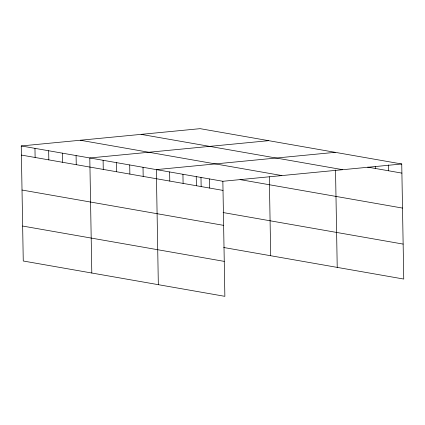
<?xml version="1.0" encoding="UTF-8"?>
<svg xmlns="http://www.w3.org/2000/svg" width="425" height="425" viewBox="0 0 425 425"><rect width="100%" height="100%" fill="white"/><g stroke="black" fill="none" stroke-linecap="round" stroke-linejoin="round"><path stroke-width="0.64" d="M21.25 145.95L222.854 181.278L224.862 296.337L23.258 261.008L21.25 145.95L200.138 128.663L401.742 163.992L403.75 279.05L223.688 247.499M268.685 140.675L89.797 157.962L91.805 273.02M335.213 152.331L156.326 169.617L158.334 284.681M222.854 181.278L401.742 163.992M367.683 167.121L401.901 173.113M141.105 134.369L342.709 169.692M80.282 140.245L281.887 175.573M240.077 179.61L402.512 208.075M21.409 155.077L223.013 190.4M223.083 212.542L403.139 244.093M22.02 190.033L223.624 225.362M22.647 226.052L224.251 261.38M388.493 164.916L388.593 170.781M375.254 166.494L375.291 168.454M335.522 170.032L337.222 267.394M269.317 176.843L270.693 255.733M209.546 178.946L209.706 188.068M200.988 177.331L201.147 186.501M196.238 176.614L196.398 185.741M182.936 174.282L183.095 183.409M169.628 171.95L169.788 181.077M143.018 167.285L143.177 176.412M129.71 164.953L129.869 174.08M116.407 162.626L116.567 171.748M103.1 160.294L103.259 169.416M76.086 155.561L76.245 164.682M62.379 153.154L62.539 162.281M48.668 150.753L48.827 159.88M34.962 148.352L35.116 157.478"/></g></svg>
